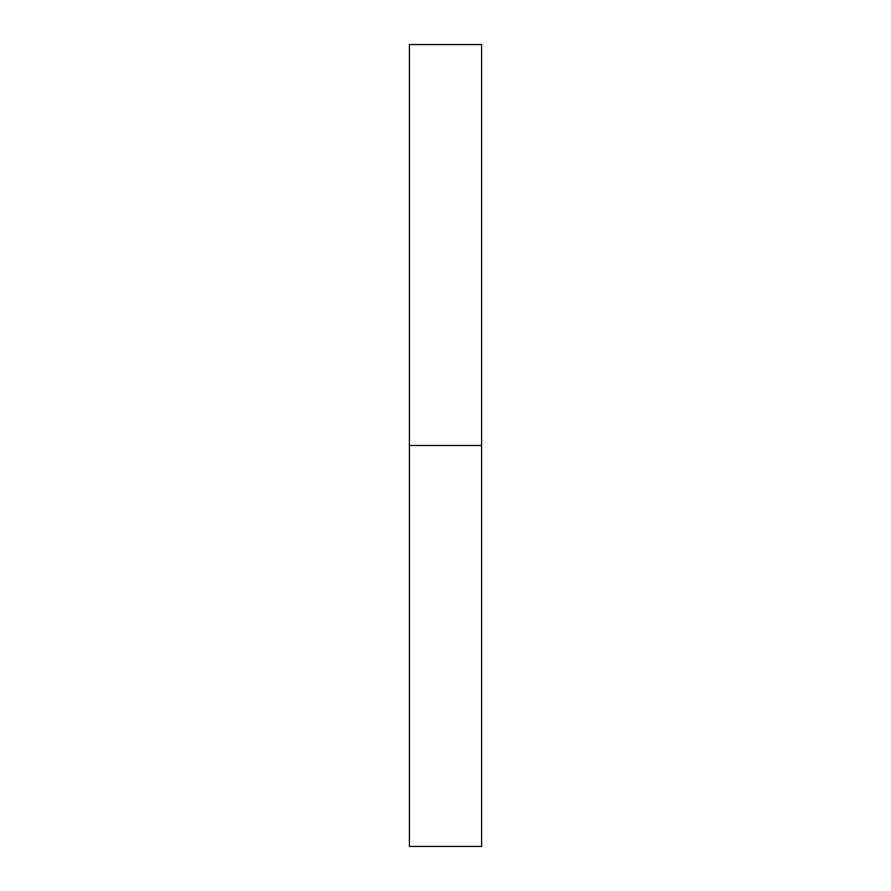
<?xml version="1.0" encoding="UTF-8"?>
<svg xmlns="http://www.w3.org/2000/svg" width="891" height="891" viewBox="0 0 891 891"><rect width="100%" height="100%" fill="white"/><g stroke="black" fill="none" stroke-linecap="round" stroke-linejoin="round"><path stroke-width="1.34" d="M409.415 445.5L481.585 445.5M481.585 44.55L409.415 44.55L409.415 846.45L481.585 846.45L481.585 44.55"/></g></svg>
